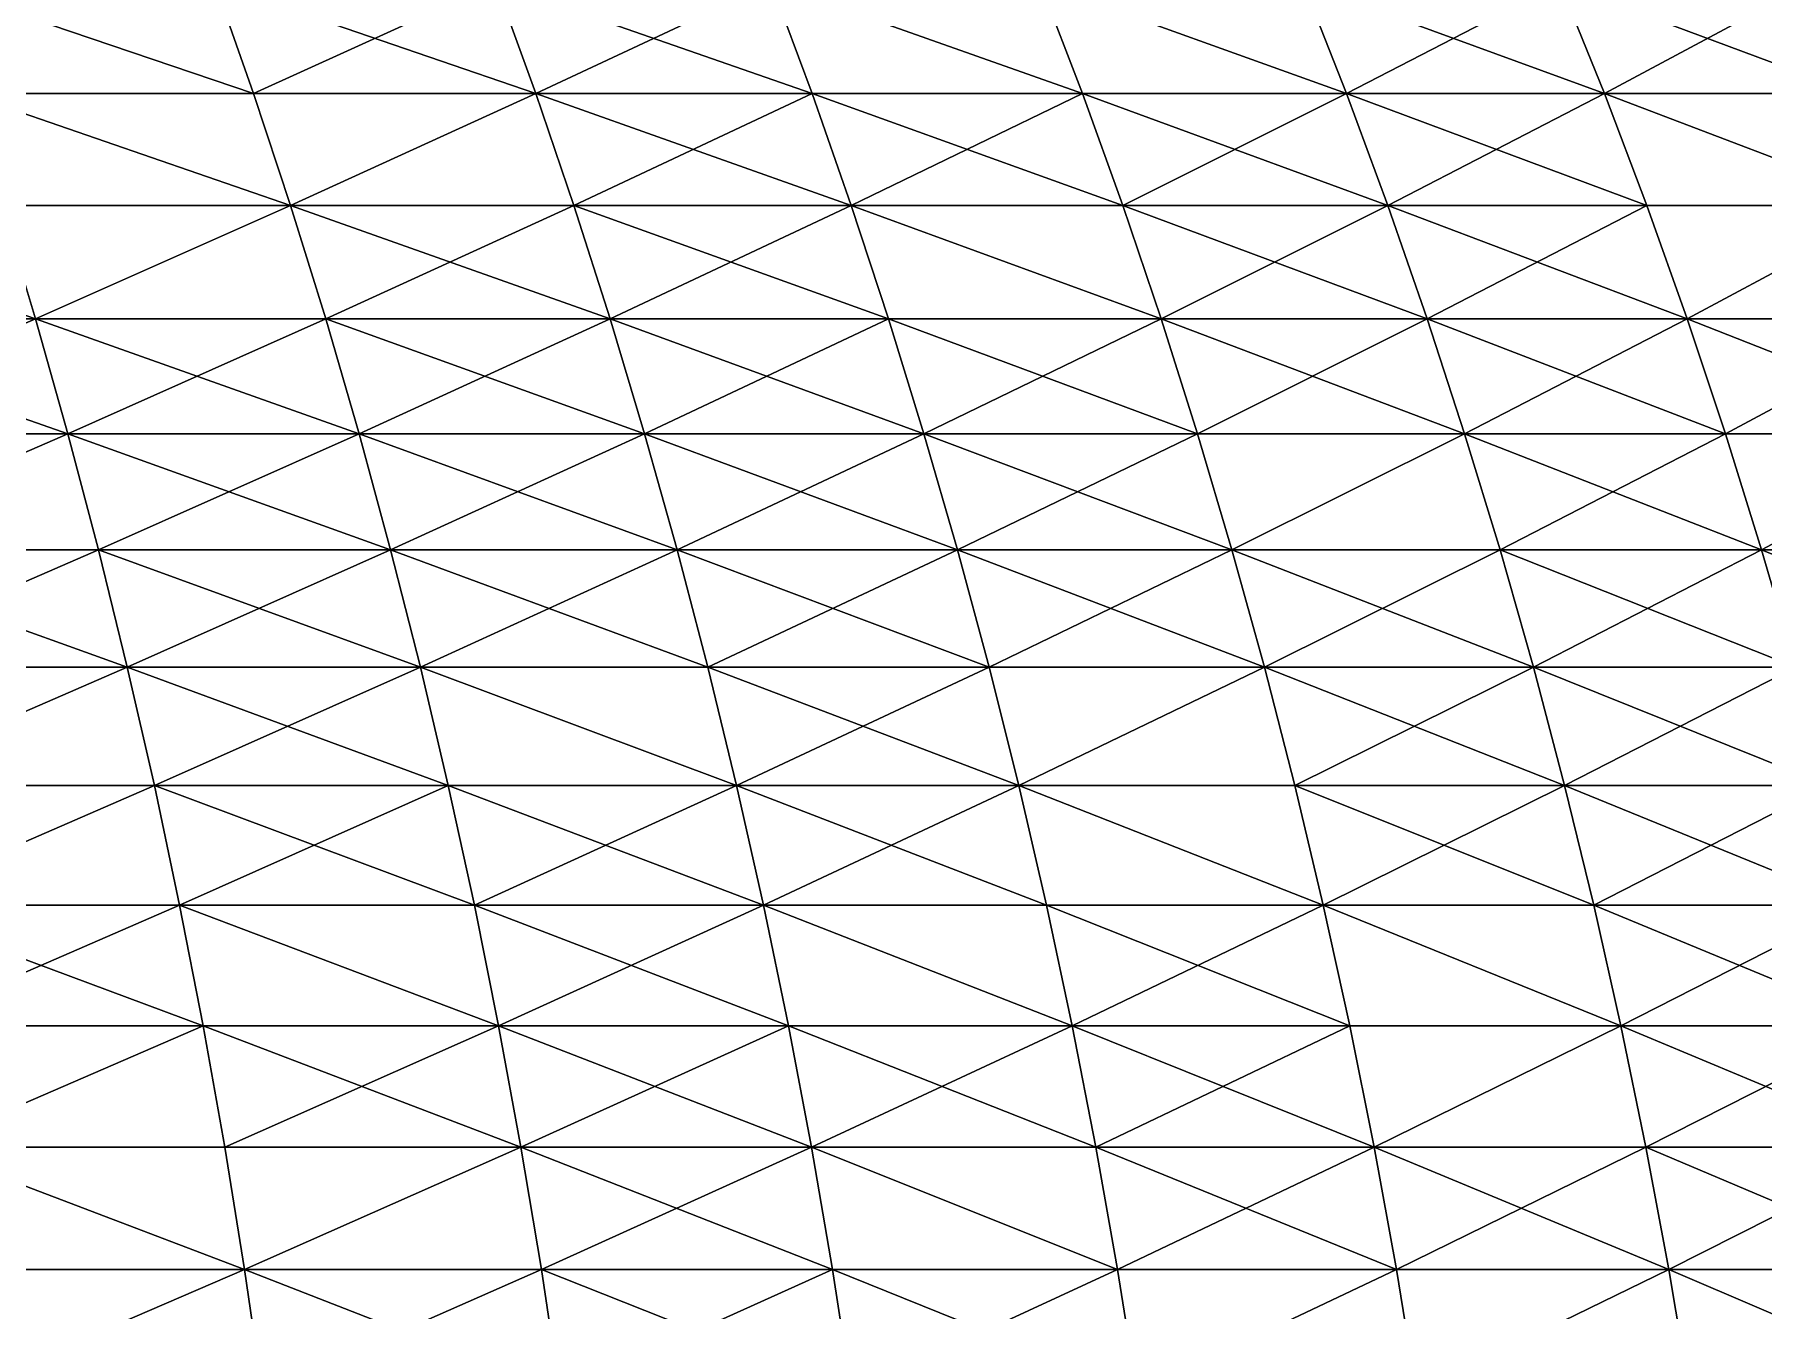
# Model space of a CAD drawing. Header units: millimetres. Extents: x -3250 to 6200, y -3250 to 3250.
# Drawn here: x 5201.1 to 5473.4, y 191 to 391.9 of the extents above; entities that cross this region are included whole.
import ezdxf

# ---------------------------------------------------------------- set-up
doc = ezdxf.new("R2010")
doc.units = ezdxf.units.MM
doc.header["$MEASUREMENT"] = 0
doc.layers.add('MESH_3D', color=2, linetype='CONTINUOUS')

msp = doc.modelspace()

# ---------------------------------------------------------------- linework, layer by layer
at = {"layer": 'MESH_3D'}
for points in [[(5184.42, 400, 972.32), (5235.63, 382.6, 999.77), (5190.31, 382.6, 964.54)], [(5184.42, 400, 972.32), (5229.55, 400, 1007.4), (5235.63, 382.6, 999.77)], [(5235.63, 382.6, 25700.23), (5184.42, 400, 25727.68), (5190.31, 382.6, 25735.46)], [(5229.55, 400, 25692.6), (5184.42, 400, 25727.68), (5235.63, 382.6, 25700.23)], [(5229.55, 400, 1007.4), (5280.07, 382.6, 1036.12), (5235.63, 382.6, 999.77)], [(5229.55, 400, 1007.4), (5273.8, 400, 1043.6), (5280.07, 382.6, 1036.12)], [(5273.8, 400, 25656.4), (5229.55, 400, 25692.6), (5235.63, 382.6, 25700.23)], [(5273.8, 400, 25656.4), (5235.63, 382.6, 25700.23), (5280.07, 382.6, 25663.88)], [(5273.8, 400, 1043.6), (5323.58, 382.6, 1073.57), (5280.07, 382.6, 1036.12)], [(5273.8, 400, 1043.6), (5317.13, 400, 1080.89), (5323.58, 382.6, 1073.57)], [(5317.13, 400, 25619.11), (5273.8, 400, 25656.4), (5280.07, 382.6, 25663.88)], [(5317.13, 400, 25619.11), (5280.07, 382.6, 25663.88), (5323.58, 382.6, 25626.43)], [(5317.13, 400, 1080.89), (5359.51, 400, 1119.24), (5366.15, 382.6, 1112.09)], [(5317.13, 400, 1080.89), (5366.15, 382.6, 1112.09), (5323.58, 382.6, 1073.57)], [(5366.15, 382.6, 25587.91), (5317.13, 400, 25619.11), (5323.58, 382.6, 25626.43)], [(5359.51, 400, 25580.76), (5317.13, 400, 25619.11), (5366.15, 382.6, 25587.91)], [(5359.51, 400, 1119.24), (5407.74, 382.6, 1151.66), (5366.15, 382.6, 1112.09)], [(5359.51, 400, 1119.24), (5400.93, 400, 1158.65), (5407.74, 382.6, 1151.66)], [(5407.74, 382.6, 25548.34), (5359.51, 400, 25580.76), (5366.15, 382.6, 25587.91)], [(5400.93, 400, 25541.35), (5359.51, 400, 25580.76), (5407.74, 382.6, 25548.34)], [(5400.93, 400, 1158.65), (5441.35, 400, 1199.07), (5448.34, 382.6, 1192.26)], [(5400.93, 400, 1158.65), (5448.34, 382.6, 1192.26), (5407.74, 382.6, 1151.66)], [(5441.35, 400, 25500.93), (5400.93, 400, 25541.35), (5407.74, 382.6, 25548.34)], [(5441.35, 400, 25500.93), (5407.74, 382.6, 25548.34), (5448.34, 382.6, 25507.74)], [(5441.35, 400, 1199.07), (5480.76, 400, 1240.49), (5448.34, 382.6, 1192.26)], [(5487.91, 382.6, 25466.15), (5441.35, 400, 25500.93), (5448.34, 382.6, 25507.74)], [(5480.76, 400, 25459.51), (5441.35, 400, 25500.93), (5487.91, 382.6, 25466.15)], [(5448.34, 382.6, 1192.26), (5480.76, 400, 1240.49), (5487.91, 382.6, 1233.85)], [(5190.31, 382.6, 964.54), (5235.63, 382.6, 999.77), (5241.44, 364.97, 992.49)], [(5190.31, 382.6, 964.54), (5241.44, 364.97, 992.49), (5195.93, 364.97, 957.11)], [(5241.44, 364.97, 25707.51), (5190.31, 382.6, 25735.46), (5195.93, 364.97, 25742.89)], [(5235.63, 382.6, 25700.23), (5190.31, 382.6, 25735.46), (5241.44, 364.97, 25707.51)], [(5235.63, 382.6, 999.77), (5280.07, 382.6, 1036.12), (5241.44, 364.97, 992.49)], [(5280.07, 382.6, 25663.88), (5235.63, 382.6, 25700.23), (5241.44, 364.97, 25707.51)], [(5241.44, 364.97, 992.49), (5280.07, 382.6, 1036.12), (5286.06, 364.97, 1028.98)], [(5280.07, 382.6, 25663.88), (5241.44, 364.97, 25707.51), (5286.06, 364.97, 25671.02)], [(5280.07, 382.6, 1036.12), (5329.75, 364.97, 1066.58), (5286.06, 364.97, 1028.98)], [(5280.07, 382.6, 1036.12), (5323.58, 382.6, 1073.57), (5329.75, 364.97, 1066.58)], [(5323.58, 382.6, 25626.43), (5280.07, 382.6, 25663.88), (5286.06, 364.97, 25671.02)], [(5323.58, 382.6, 25626.43), (5286.06, 364.97, 25671.02), (5329.75, 364.97, 25633.42)], [(5323.58, 382.6, 1073.57), (5366.15, 382.6, 1112.09), (5329.75, 364.97, 1066.58)], [(5372.49, 364.97, 25594.74), (5323.58, 382.6, 25626.43), (5329.75, 364.97, 25633.42)], [(5366.15, 382.6, 25587.91), (5323.58, 382.6, 25626.43), (5372.49, 364.97, 25594.74)], [(5329.75, 364.97, 1066.58), (5366.15, 382.6, 1112.09), (5372.49, 364.97, 1105.26)], [(5366.15, 382.6, 1112.09), (5407.74, 382.6, 1151.66), (5372.49, 364.97, 1105.26)], [(5414.25, 364.97, 25555.01), (5366.15, 382.6, 25587.91), (5372.49, 364.97, 25594.74)], [(5407.74, 382.6, 25548.34), (5366.15, 382.6, 25587.91), (5414.25, 364.97, 25555.01)], [(5372.49, 364.97, 1105.26), (5407.74, 382.6, 1151.66), (5414.25, 364.97, 1144.99)], [(5407.74, 382.6, 1151.66), (5455.01, 364.97, 1185.75), (5414.25, 364.97, 1144.99)], [(5407.74, 382.6, 1151.66), (5448.34, 382.6, 1192.26), (5455.01, 364.97, 1185.75)], [(5448.34, 382.6, 25507.74), (5407.74, 382.6, 25548.34), (5414.25, 364.97, 25555.01)], [(5448.34, 382.6, 25507.74), (5414.25, 364.97, 25555.01), (5455.01, 364.97, 25514.25)], [(5448.34, 382.6, 1192.26), (5494.74, 364.97, 1227.51), (5455.01, 364.97, 1185.75)], [(5448.34, 382.6, 1192.26), (5487.91, 382.6, 1233.85), (5494.74, 364.97, 1227.51)], [(5494.74, 364.97, 25472.49), (5448.34, 382.6, 25507.74), (5455.01, 364.97, 25514.25)], [(5487.91, 382.6, 25466.15), (5448.34, 382.6, 25507.74), (5494.74, 364.97, 25472.49)], [(5149.56, 364.97, 922.88), (5201.29, 347.11, 950.03), (5154.74, 347.11, 915.67)], [(5149.56, 364.97, 922.88), (5195.93, 364.97, 957.11), (5201.29, 347.11, 950.03)], [(5195.93, 364.97, 25742.89), (5154.74, 347.11, 25784.33), (5201.29, 347.11, 25749.97)], [(5195.93, 364.97, 957.11), (5241.44, 364.97, 992.49), (5201.29, 347.11, 950.03)], [(5241.44, 364.97, 25707.51), (5195.93, 364.97, 25742.89), (5201.29, 347.11, 25749.97)], [(5201.29, 347.11, 950.03), (5241.44, 364.97, 992.49), (5246.98, 347.11, 985.54)], [(5241.44, 364.97, 25707.51), (5201.29, 347.11, 25749.97), (5246.98, 347.11, 25714.46)], [(5241.44, 364.97, 992.49), (5286.06, 364.97, 1028.98), (5291.77, 347.11, 1022.18)], [(5241.44, 364.97, 992.49), (5291.77, 347.11, 1022.18), (5246.98, 347.11, 985.54)], [(5286.06, 364.97, 25671.02), (5241.44, 364.97, 25707.51), (5246.98, 347.11, 25714.46)], [(5286.06, 364.97, 25671.02), (5246.98, 347.11, 25714.46), (5291.77, 347.11, 25677.82)], [(5286.06, 364.97, 1028.98), (5335.62, 347.11, 1059.93), (5291.77, 347.11, 1022.18)], [(5286.06, 364.97, 1028.98), (5329.75, 364.97, 1066.58), (5335.62, 347.11, 1059.93)], [(5329.75, 364.97, 25633.42), (5286.06, 364.97, 25671.02), (5291.77, 347.11, 25677.82)], [(5329.75, 364.97, 25633.42), (5291.77, 347.11, 25677.82), (5335.62, 347.11, 25640.07)], [(5329.75, 364.97, 1066.58), (5372.49, 364.97, 1105.26), (5378.53, 347.11, 1098.75)], [(5329.75, 364.97, 1066.58), (5378.53, 347.11, 1098.75), (5335.62, 347.11, 1059.93)], [(5378.53, 347.11, 25601.25), (5329.75, 364.97, 25633.42), (5335.62, 347.11, 25640.07)], [(5372.49, 364.97, 25594.74), (5329.75, 364.97, 25633.42), (5378.53, 347.11, 25601.25)], [(5372.49, 364.97, 1105.26), (5414.25, 364.97, 1144.99), (5420.45, 347.11, 1138.63)], [(5372.49, 364.97, 1105.26), (5420.45, 347.11, 1138.63), (5378.53, 347.11, 1098.75)], [(5414.25, 364.97, 25555.01), (5372.49, 364.97, 25594.74), (5378.53, 347.11, 25601.25)], [(5414.25, 364.97, 25555.01), (5378.53, 347.11, 25601.25), (5420.45, 347.11, 25561.37)], [(5414.25, 364.97, 1144.99), (5461.37, 347.11, 1179.55), (5420.45, 347.11, 1138.63)], [(5414.25, 364.97, 1144.99), (5455.01, 364.97, 1185.75), (5461.37, 347.11, 1179.55)], [(5455.01, 364.97, 25514.25), (5414.25, 364.97, 25555.01), (5420.45, 347.11, 25561.37)], [(5455.01, 364.97, 25514.25), (5420.45, 347.11, 25561.37), (5461.37, 347.11, 25520.45)], [(5455.01, 364.97, 1185.75), (5494.74, 364.97, 1227.51), (5461.37, 347.11, 1179.55)], [(5494.74, 364.97, 25472.49), (5455.01, 364.97, 25514.25), (5461.37, 347.11, 25520.45)], [(5461.37, 347.11, 1179.55), (5494.74, 364.97, 1227.51), (5501.25, 347.11, 1221.47)], [(5494.74, 364.97, 25472.49), (5461.37, 347.11, 25520.45), (5501.25, 347.11, 25478.53)], [(5154.74, 347.11, 915.67), (5206.38, 329.03, 943.32), (5159.66, 329.03, 908.83)], [(5154.74, 347.11, 915.67), (5201.29, 347.11, 950.03), (5206.38, 329.03, 943.32)], [(5201.29, 347.11, 25749.97), (5154.74, 347.11, 25784.33), (5159.66, 329.03, 25791.17)], [(5201.29, 347.11, 25749.97), (5159.66, 329.03, 25791.17), (5206.38, 329.03, 25756.68)], [(5201.29, 347.11, 950.03), (5246.98, 347.11, 985.54), (5252.24, 329.03, 978.95)], [(5201.29, 347.11, 950.03), (5252.24, 329.03, 978.95), (5206.38, 329.03, 943.32)], [(5246.98, 347.11, 25714.46), (5201.29, 347.11, 25749.97), (5206.38, 329.03, 25756.68)], [(5246.98, 347.11, 25714.46), (5206.38, 329.03, 25756.68), (5252.24, 329.03, 25721.05)], [(5246.98, 347.11, 985.54), (5297.18, 329.03, 1015.73), (5252.24, 329.03, 978.95)], [(5246.98, 347.11, 985.54), (5291.77, 347.11, 1022.18), (5297.18, 329.03, 1015.73)], [(5291.77, 347.11, 25677.82), (5246.98, 347.11, 25714.46), (5252.24, 329.03, 25721.05)], [(5291.77, 347.11, 25677.82), (5252.24, 329.03, 25721.05), (5297.18, 329.03, 25684.27)], [(5291.77, 347.11, 1022.18), (5341.2, 329.03, 1053.61), (5297.18, 329.03, 1015.73)], [(5291.77, 347.11, 1022.18), (5335.62, 347.11, 1059.93), (5341.2, 329.03, 1053.61)], [(5335.62, 347.11, 25640.07), (5291.77, 347.11, 25677.82), (5297.18, 329.03, 25684.27)], [(5335.62, 347.11, 25640.07), (5297.18, 329.03, 25684.27), (5341.2, 329.03, 25646.39)], [(5335.62, 347.11, 1059.93), (5384.26, 329.03, 1092.57), (5341.2, 329.03, 1053.61)], [(5335.62, 347.11, 1059.93), (5378.53, 347.11, 1098.75), (5384.26, 329.03, 1092.57)], [(5378.53, 347.11, 25601.25), (5335.62, 347.11, 25640.07), (5341.2, 329.03, 25646.39)], [(5378.53, 347.11, 25601.25), (5341.2, 329.03, 25646.39), (5384.26, 329.03, 25607.43)], [(5378.53, 347.11, 1098.75), (5426.34, 329.03, 1132.6), (5384.26, 329.03, 1092.57)], [(5378.53, 347.11, 1098.75), (5420.45, 347.11, 1138.63), (5426.34, 329.03, 1132.6)], [(5420.45, 347.11, 25561.37), (5378.53, 347.11, 25601.25), (5384.26, 329.03, 25607.43)], [(5420.45, 347.11, 25561.37), (5384.26, 329.03, 25607.43), (5426.34, 329.03, 25567.4)], [(5420.45, 347.11, 1138.63), (5467.4, 329.03, 1173.66), (5426.34, 329.03, 1132.6)], [(5420.45, 347.11, 1138.63), (5461.37, 347.11, 1179.55), (5467.4, 329.03, 1173.66)], [(5461.37, 347.11, 25520.45), (5420.45, 347.11, 25561.37), (5426.34, 329.03, 25567.4)], [(5461.37, 347.11, 25520.45), (5426.34, 329.03, 25567.4), (5467.4, 329.03, 25526.34)], [(5461.37, 347.11, 1179.55), (5507.43, 329.03, 1215.74), (5467.4, 329.03, 1173.66)], [(5461.37, 347.11, 1179.55), (5501.25, 347.11, 1221.47), (5507.43, 329.03, 1215.74)], [(5501.25, 347.11, 25478.53), (5461.37, 347.11, 25520.45), (5467.4, 329.03, 25526.34)], [(5501.25, 347.11, 25478.53), (5467.4, 329.03, 25526.34), (5507.43, 329.03, 25484.26)], [(5159.66, 329.03, 908.83), (5206.38, 329.03, 943.32), (5164.31, 310.75, 902.35)], [(5206.38, 329.03, 25756.68), (5159.66, 329.03, 25791.17), (5164.31, 310.75, 25797.65)], [(5164.31, 310.75, 902.35), (5206.38, 329.03, 943.32), (5211.2, 310.75, 936.96)], [(5206.38, 329.03, 25756.68), (5164.31, 310.75, 25797.65), (5211.2, 310.75, 25763.04)], [(5206.38, 329.03, 943.32), (5257.21, 310.75, 972.72), (5211.2, 310.75, 936.96)], [(5206.38, 329.03, 943.32), (5252.24, 329.03, 978.95), (5257.21, 310.75, 972.72)], [(5252.24, 329.03, 25721.05), (5206.38, 329.03, 25756.68), (5211.2, 310.75, 25763.04)], [(5252.24, 329.03, 25721.05), (5211.2, 310.75, 25763.04), (5257.21, 310.75, 25727.28)], [(5252.24, 329.03, 978.95), (5302.31, 310.75, 1009.62), (5257.21, 310.75, 972.72)], [(5252.24, 329.03, 978.95), (5297.18, 329.03, 1015.73), (5302.31, 310.75, 1009.62)], [(5297.18, 329.03, 25684.27), (5252.24, 329.03, 25721.05), (5257.21, 310.75, 25727.28)], [(5297.18, 329.03, 25684.27), (5257.21, 310.75, 25727.28), (5302.31, 310.75, 25690.38)], [(5297.18, 329.03, 1015.73), (5346.48, 310.75, 1047.63), (5302.31, 310.75, 1009.62)], [(5297.18, 329.03, 1015.73), (5341.2, 329.03, 1053.61), (5346.48, 310.75, 1047.63)], [(5341.2, 329.03, 25646.39), (5297.18, 329.03, 25684.27), (5302.31, 310.75, 25690.38)], [(5341.2, 329.03, 25646.39), (5302.31, 310.75, 25690.38), (5346.48, 310.75, 25652.37)], [(5341.2, 329.03, 1053.61), (5384.26, 329.03, 1092.57), (5346.48, 310.75, 1047.63)], [(5389.69, 310.75, 25613.27), (5341.2, 329.03, 25646.39), (5346.48, 310.75, 25652.37)], [(5384.26, 329.03, 25607.43), (5341.2, 329.03, 25646.39), (5389.69, 310.75, 25613.27)], [(5346.48, 310.75, 1047.63), (5384.26, 329.03, 1092.57), (5389.69, 310.75, 1086.73)], [(5384.26, 329.03, 1092.57), (5426.34, 329.03, 1132.6), (5389.69, 310.75, 1086.73)], [(5426.34, 329.03, 25567.4), (5384.26, 329.03, 25607.43), (5389.69, 310.75, 25613.27)], [(5389.69, 310.75, 1086.73), (5426.34, 329.03, 1132.6), (5431.91, 310.75, 1126.89)], [(5426.34, 329.03, 25567.4), (5389.69, 310.75, 25613.27), (5431.91, 310.75, 25573.11)], [(5426.34, 329.03, 1132.6), (5473.11, 310.75, 1168.09), (5431.91, 310.75, 1126.89)], [(5426.34, 329.03, 1132.6), (5467.4, 329.03, 1173.66), (5473.11, 310.75, 1168.09)], [(5467.4, 329.03, 25526.34), (5426.34, 329.03, 25567.4), (5431.91, 310.75, 25573.11)], [(5467.4, 329.03, 25526.34), (5431.91, 310.75, 25573.11), (5473.11, 310.75, 25531.91)], [(5467.4, 329.03, 1173.66), (5507.43, 329.03, 1215.74), (5473.11, 310.75, 1168.09)], [(5507.43, 329.03, 25484.26), (5467.4, 329.03, 25526.34), (5473.11, 310.75, 25531.91)], [(5473.11, 310.75, 1168.09), (5507.43, 329.03, 1215.74), (5513.27, 310.75, 1210.31)], [(5507.43, 329.03, 25484.26), (5473.11, 310.75, 25531.91), (5513.27, 310.75, 25489.69)], [(5164.31, 310.75, 902.35), (5211.2, 310.75, 936.96), (5215.74, 292.27, 930.96)], [(5164.31, 310.75, 902.35), (5215.74, 292.27, 930.96), (5168.7, 292.27, 896.25)], [(5211.2, 310.75, 25763.04), (5164.31, 310.75, 25797.65), (5168.7, 292.27, 25803.75)], [(5211.2, 310.75, 25763.04), (5168.7, 292.27, 25803.75), (5215.74, 292.27, 25769.04)], [(5211.2, 310.75, 936.96), (5257.21, 310.75, 972.72), (5261.9, 292.27, 966.84)], [(5211.2, 310.75, 936.96), (5261.9, 292.27, 966.84), (5215.74, 292.27, 930.96)], [(5257.21, 310.75, 25727.28), (5211.2, 310.75, 25763.04), (5215.74, 292.27, 25769.04)], [(5257.21, 310.75, 25727.28), (5215.74, 292.27, 25769.04), (5261.9, 292.27, 25733.16)], [(5257.21, 310.75, 972.72), (5302.31, 310.75, 1009.62), (5307.14, 292.27, 1003.86)], [(5257.21, 310.75, 972.72), (5307.14, 292.27, 1003.86), (5261.9, 292.27, 966.84)], [(5302.31, 310.75, 25690.38), (5257.21, 310.75, 25727.28), (5261.9, 292.27, 25733.16)], [(5302.31, 310.75, 25690.38), (5261.9, 292.27, 25733.16), (5307.14, 292.27, 25696.14)], [(5302.31, 310.75, 1009.62), (5351.45, 292.27, 1041.99), (5307.14, 292.27, 1003.86)], [(5302.31, 310.75, 1009.62), (5346.48, 310.75, 1047.63), (5351.45, 292.27, 1041.99)], [(5346.48, 310.75, 25652.37), (5302.31, 310.75, 25690.38), (5307.14, 292.27, 25696.14)], [(5346.48, 310.75, 25652.37), (5307.14, 292.27, 25696.14), (5351.45, 292.27, 25658.01)], [(5346.48, 310.75, 1047.63), (5389.69, 310.75, 1086.73), (5394.8, 292.27, 1081.21)], [(5346.48, 310.75, 1047.63), (5394.8, 292.27, 1081.21), (5351.45, 292.27, 1041.99)], [(5389.69, 310.75, 25613.27), (5346.48, 310.75, 25652.37), (5351.45, 292.27, 25658.01)], [(5389.69, 310.75, 25613.27), (5351.45, 292.27, 25658.01), (5394.8, 292.27, 25618.79)], [(5389.69, 310.75, 1086.73), (5437.16, 292.27, 1121.51), (5394.8, 292.27, 1081.21)], [(5389.69, 310.75, 1086.73), (5431.91, 310.75, 1126.89), (5437.16, 292.27, 1121.51)], [(5431.91, 310.75, 25573.11), (5389.69, 310.75, 25613.27), (5394.8, 292.27, 25618.79)], [(5431.91, 310.75, 25573.11), (5394.8, 292.27, 25618.79), (5437.16, 292.27, 25578.49)], [(5431.91, 310.75, 1126.89), (5473.11, 310.75, 1168.09), (5478.49, 292.27, 1162.84)], [(5431.91, 310.75, 1126.89), (5478.49, 292.27, 1162.84), (5437.16, 292.27, 1121.51)], [(5473.11, 310.75, 25531.91), (5431.91, 310.75, 25573.11), (5437.16, 292.27, 25578.49)], [(5473.11, 310.75, 25531.91), (5437.16, 292.27, 25578.49), (5478.49, 292.27, 25537.16)], [(5473.11, 310.75, 1168.09), (5518.79, 292.27, 1205.2), (5478.49, 292.27, 1162.84)], [(5473.11, 310.75, 1168.09), (5513.27, 310.75, 1210.31), (5518.79, 292.27, 1205.2)], [(5513.27, 310.75, 25489.69), (5473.11, 310.75, 25531.91), (5478.49, 292.27, 25537.16)], [(5168.7, 292.27, 896.25), (5215.74, 292.27, 930.96), (5172.82, 273.62, 890.52)], [(5215.74, 292.27, 25769.04), (5168.7, 292.27, 25803.75), (5172.82, 273.62, 25809.48)], [(5172.82, 273.62, 890.52), (5215.74, 292.27, 930.96), (5220, 273.62, 925.34)], [(5215.74, 292.27, 25769.04), (5172.82, 273.62, 25809.48), (5220, 273.62, 25774.66)], [(5215.74, 292.27, 930.96), (5266.29, 273.62, 961.32), (5220, 273.62, 925.34)], [(5215.74, 292.27, 930.96), (5261.9, 292.27, 966.84), (5266.29, 273.62, 961.32)], [(5261.9, 292.27, 25733.16), (5215.74, 292.27, 25769.04), (5220, 273.62, 25774.66)], [(5261.9, 292.27, 25733.16), (5220, 273.62, 25774.66), (5266.29, 273.62, 25738.68)], [(5261.9, 292.27, 966.84), (5311.68, 273.62, 998.45), (5266.29, 273.62, 961.32)], [(5261.9, 292.27, 966.84), (5307.14, 292.27, 1003.86), (5311.68, 273.62, 998.45)], [(5311.68, 273.62, 25701.55), (5261.9, 292.27, 25733.16), (5266.29, 273.62, 25738.68)], [(5307.14, 292.27, 25696.14), (5261.9, 292.27, 25733.16), (5311.68, 273.62, 25701.55)], [(5307.14, 292.27, 1003.86), (5351.45, 292.27, 1041.99), (5356.12, 273.62, 1036.7)], [(5307.14, 292.27, 1003.86), (5356.12, 273.62, 1036.7), (5311.68, 273.62, 998.45)], [(5351.45, 292.27, 25658.01), (5307.14, 292.27, 25696.14), (5311.68, 273.62, 25701.55)], [(5351.45, 292.27, 25658.01), (5311.68, 273.62, 25701.55), (5356.12, 273.62, 25663.3)], [(5351.45, 292.27, 1041.99), (5394.8, 292.27, 1081.21), (5356.12, 273.62, 1036.7)], [(5394.8, 292.27, 25618.79), (5351.45, 292.27, 25658.01), (5356.12, 273.62, 25663.3)], [(5356.12, 273.62, 1036.7), (5394.8, 292.27, 1081.21), (5399.6, 273.62, 1076.04)], [(5394.8, 292.27, 25618.79), (5356.12, 273.62, 25663.3), (5399.6, 273.62, 25623.96)], [(5394.8, 292.27, 1081.21), (5442.08, 273.62, 1116.46), (5399.6, 273.62, 1076.04)], [(5394.8, 292.27, 1081.21), (5437.16, 292.27, 1121.51), (5442.08, 273.62, 1116.46)], [(5437.16, 292.27, 25578.49), (5394.8, 292.27, 25618.79), (5399.6, 273.62, 25623.96)], [(5437.16, 292.27, 25578.49), (5399.6, 273.62, 25623.96), (5442.08, 273.62, 25583.54)], [(5437.16, 292.27, 1121.51), (5478.49, 292.27, 1162.84), (5483.54, 273.62, 1157.92)], [(5437.16, 292.27, 1121.51), (5483.54, 273.62, 1157.92), (5442.08, 273.62, 1116.46)], [(5478.49, 292.27, 25537.16), (5437.16, 292.27, 25578.49), (5442.08, 273.62, 25583.54)], [(5478.49, 292.27, 25537.16), (5442.08, 273.62, 25583.54), (5483.54, 273.62, 25542.08)], [(5172.82, 273.62, 890.52), (5220, 273.62, 925.34), (5176.67, 254.79, 885.17)], [(5220, 273.62, 25774.66), (5172.82, 273.62, 25809.48), (5176.67, 254.79, 25814.83)], [(5176.67, 254.79, 885.17), (5220, 273.62, 925.34), (5223.98, 254.79, 920.09)], [(5220, 273.62, 25774.66), (5176.67, 254.79, 25814.83), (5223.98, 254.79, 25779.91)], [(5220, 273.62, 925.34), (5270.4, 254.79, 956.17), (5223.98, 254.79, 920.09)], [(5220, 273.62, 925.34), (5266.29, 273.62, 961.32), (5270.4, 254.79, 956.17)], [(5266.29, 273.62, 25738.68), (5220, 273.62, 25774.66), (5223.98, 254.79, 25779.91)], [(5266.29, 273.62, 25738.68), (5223.98, 254.79, 25779.91), (5270.4, 254.79, 25743.83)], [(5266.29, 273.62, 961.32), (5315.91, 254.79, 993.41), (5270.4, 254.79, 956.17)], [(5266.29, 273.62, 961.32), (5311.68, 273.62, 998.45), (5315.91, 254.79, 993.41)], [(5311.68, 273.62, 25701.55), (5266.29, 273.62, 25738.68), (5270.4, 254.79, 25743.83)], [(5311.68, 273.62, 25701.55), (5270.4, 254.79, 25743.83), (5315.91, 254.79, 25706.59)], [(5311.68, 273.62, 998.45), (5360.48, 254.79, 1031.76), (5315.91, 254.79, 993.41)], [(5311.68, 273.62, 998.45), (5356.12, 273.62, 1036.7), (5360.48, 254.79, 1031.76)], [(5356.12, 273.62, 25663.3), (5311.68, 273.62, 25701.55), (5315.91, 254.79, 25706.59)], [(5356.12, 273.62, 25663.3), (5315.91, 254.79, 25706.59), (5360.48, 254.79, 25668.24)], [(5356.12, 273.62, 1036.7), (5399.6, 273.62, 1076.04), (5404.08, 254.79, 1071.21)], [(5356.12, 273.62, 1036.7), (5404.08, 254.79, 1071.21), (5360.48, 254.79, 1031.76)], [(5404.08, 254.79, 25628.79), (5356.12, 273.62, 25663.3), (5360.48, 254.79, 25668.24)], [(5399.6, 273.62, 25623.96), (5356.12, 273.62, 25663.3), (5404.08, 254.79, 25628.79)], [(5399.6, 273.62, 1076.04), (5446.68, 254.79, 1111.74), (5404.08, 254.79, 1071.21)], [(5399.6, 273.62, 1076.04), (5442.08, 273.62, 1116.46), (5446.68, 254.79, 1111.74)], [(5442.08, 273.62, 25583.54), (5399.6, 273.62, 25623.96), (5404.08, 254.79, 25628.79)], [(5442.08, 273.62, 25583.54), (5404.08, 254.79, 25628.79), (5446.68, 254.79, 25588.26)], [(5442.08, 273.62, 1116.46), (5483.54, 273.62, 1157.92), (5488.26, 254.79, 1153.32)], [(5442.08, 273.62, 1116.46), (5488.26, 254.79, 1153.32), (5446.68, 254.79, 1111.74)], [(5483.54, 273.62, 25542.08), (5442.08, 273.62, 25583.54), (5446.68, 254.79, 25588.26)], [(5483.54, 273.62, 25542.08), (5446.68, 254.79, 25588.26), (5488.26, 254.79, 25546.68)], [(5176.67, 254.79, 885.17), (5227.67, 235.8, 915.21), (5180.24, 235.8, 880.21)], [(5176.67, 254.79, 885.17), (5223.98, 254.79, 920.09), (5227.67, 235.8, 915.21)], [(5223.98, 254.79, 25779.91), (5176.67, 254.79, 25814.83), (5180.24, 235.8, 25819.79)], [(5223.98, 254.79, 25779.91), (5180.24, 235.8, 25819.79), (5227.67, 235.8, 25784.79)], [(5223.98, 254.79, 920.09), (5274.22, 235.8, 951.39), (5227.67, 235.8, 915.21)], [(5223.98, 254.79, 920.09), (5270.4, 254.79, 956.17), (5274.22, 235.8, 951.39)], [(5274.22, 235.8, 25748.61), (5223.98, 254.79, 25779.91), (5227.67, 235.8, 25784.79)], [(5270.4, 254.79, 25743.83), (5223.98, 254.79, 25779.91), (5274.22, 235.8, 25748.61)], [(5270.4, 254.79, 956.17), (5319.84, 235.8, 988.72), (5274.22, 235.8, 951.39)], [(5270.4, 254.79, 956.17), (5315.91, 254.79, 993.41), (5319.84, 235.8, 988.72)], [(5315.91, 254.79, 25706.59), (5270.4, 254.79, 25743.83), (5274.22, 235.8, 25748.61)], [(5315.91, 254.79, 25706.59), (5274.22, 235.8, 25748.61), (5319.84, 235.8, 25711.28)], [(5315.91, 254.79, 993.41), (5360.48, 254.79, 1031.76), (5364.53, 235.8, 1027.17)], [(5315.91, 254.79, 993.41), (5364.53, 235.8, 1027.17), (5319.84, 235.8, 988.72)], [(5364.53, 235.8, 25672.83), (5315.91, 254.79, 25706.59), (5319.84, 235.8, 25711.28)], [(5360.48, 254.79, 25668.24), (5315.91, 254.79, 25706.59), (5364.53, 235.8, 25672.83)], [(5360.48, 254.79, 1031.76), (5404.08, 254.79, 1071.21), (5408.24, 235.8, 1066.73)], [(5360.48, 254.79, 1031.76), (5408.24, 235.8, 1066.73), (5364.53, 235.8, 1027.17)], [(5404.08, 254.79, 25628.79), (5360.48, 254.79, 25668.24), (5364.53, 235.8, 25672.83)], [(5404.08, 254.79, 25628.79), (5364.53, 235.8, 25672.83), (5408.24, 235.8, 25633.27)], [(5404.08, 254.79, 1071.21), (5450.95, 235.8, 1107.36), (5408.24, 235.8, 1066.73)], [(5404.08, 254.79, 1071.21), (5446.68, 254.79, 1111.74), (5450.95, 235.8, 1107.36)], [(5450.95, 235.8, 25592.64), (5404.08, 254.79, 25628.79), (5408.24, 235.8, 25633.27)], [(5446.68, 254.79, 25588.26), (5404.08, 254.79, 25628.79), (5450.95, 235.8, 25592.64)], [(5446.68, 254.79, 1111.74), (5492.64, 235.8, 1149.05), (5450.95, 235.8, 1107.36)], [(5446.68, 254.79, 1111.74), (5488.26, 254.79, 1153.32), (5492.64, 235.8, 1149.05)], [(5488.26, 254.79, 25546.68), (5446.68, 254.79, 25588.26), (5450.95, 235.8, 25592.64)], [(5488.26, 254.79, 25546.68), (5450.95, 235.8, 25592.64), (5492.64, 235.8, 25550.95)], [(5180.24, 235.8, 880.21), (5227.67, 235.8, 915.21), (5183.53, 216.67, 875.63)], [(5227.67, 235.8, 25784.79), (5180.24, 235.8, 25819.79), (5183.53, 216.67, 25824.37)], [(5183.53, 216.67, 875.63), (5227.67, 235.8, 915.21), (5231.08, 216.67, 910.72)], [(5227.67, 235.8, 25784.79), (5183.53, 216.67, 25824.37), (5231.08, 216.67, 25789.28)], [(5227.67, 235.8, 915.21), (5274.22, 235.8, 951.39), (5277.73, 216.67, 946.98)], [(5227.67, 235.8, 915.21), (5277.73, 216.67, 946.98), (5231.08, 216.67, 910.72)], [(5274.22, 235.8, 25748.61), (5227.67, 235.8, 25784.79), (5231.08, 216.67, 25789.28)], [(5274.22, 235.8, 25748.61), (5231.08, 216.67, 25789.28), (5277.73, 216.67, 25753.02)], [(5274.22, 235.8, 951.39), (5319.84, 235.8, 988.72), (5323.47, 216.67, 984.4)], [(5274.22, 235.8, 951.39), (5323.47, 216.67, 984.4), (5277.73, 216.67, 946.98)], [(5319.84, 235.8, 25711.28), (5274.22, 235.8, 25748.61), (5277.73, 216.67, 25753.02)], [(5319.84, 235.8, 25711.28), (5277.73, 216.67, 25753.02), (5323.47, 216.67, 25715.6)], [(5319.84, 235.8, 988.72), (5368.26, 216.67, 1022.94), (5323.47, 216.67, 984.4)], [(5319.84, 235.8, 988.72), (5364.53, 235.8, 1027.17), (5368.26, 216.67, 1022.94)], [(5364.53, 235.8, 25672.83), (5319.84, 235.8, 25711.28), (5323.47, 216.67, 25715.6)], [(5364.53, 235.8, 25672.83), (5323.47, 216.67, 25715.6), (5368.26, 216.67, 25677.06)], [(5364.53, 235.8, 1027.17), (5408.24, 235.8, 1066.73), (5412.08, 216.67, 1062.59)], [(5364.53, 235.8, 1027.17), (5412.08, 216.67, 1062.59), (5368.26, 216.67, 1022.94)], [(5408.24, 235.8, 25633.27), (5364.53, 235.8, 25672.83), (5368.26, 216.67, 25677.06)], [(5408.24, 235.8, 25633.27), (5368.26, 216.67, 25677.06), (5412.08, 216.67, 25637.41)], [(5408.24, 235.8, 1066.73), (5450.95, 235.8, 1107.36), (5412.08, 216.67, 1062.59)], [(5450.95, 235.8, 25592.64), (5408.24, 235.8, 25633.27), (5412.08, 216.67, 25637.41)], [(5412.08, 216.67, 1062.59), (5450.95, 235.8, 1107.36), (5454.89, 216.67, 1103.32)], [(5450.95, 235.8, 25592.64), (5412.08, 216.67, 25637.41), (5454.89, 216.67, 25596.68)], [(5450.95, 235.8, 1107.36), (5496.68, 216.67, 1145.11), (5454.89, 216.67, 1103.32)], [(5450.95, 235.8, 1107.36), (5492.64, 235.8, 1149.05), (5496.68, 216.67, 1145.11)], [(5492.64, 235.8, 25550.95), (5450.95, 235.8, 25592.64), (5454.89, 216.67, 25596.68)], [(5492.64, 235.8, 25550.95), (5454.89, 216.67, 25596.68), (5496.68, 216.67, 25554.89)], [(5183.53, 216.67, 875.63), (5231.08, 216.67, 910.72), (5234.19, 197.41, 906.6)], [(5183.53, 216.67, 875.63), (5234.19, 197.41, 906.6), (5186.54, 197.41, 871.43)], [(5234.19, 197.41, 25793.4), (5183.53, 216.67, 25824.37), (5186.54, 197.41, 25828.57)], [(5231.08, 216.67, 25789.28), (5183.53, 216.67, 25824.37), (5234.19, 197.41, 25793.4)], [(5231.08, 216.67, 910.72), (5277.73, 216.67, 946.98), (5234.19, 197.41, 906.6)], [(5277.73, 216.67, 25753.02), (5231.08, 216.67, 25789.28), (5234.19, 197.41, 25793.4)], [(5234.19, 197.41, 906.6), (5277.73, 216.67, 946.98), (5280.95, 197.41, 942.95)], [(5277.73, 216.67, 25753.02), (5234.19, 197.41, 25793.4), (5280.95, 197.41, 25757.05)], [(5277.73, 216.67, 946.98), (5326.79, 197.41, 980.44), (5280.95, 197.41, 942.95)], [(5277.73, 216.67, 946.98), (5323.47, 216.67, 984.4), (5326.79, 197.41, 980.44)], [(5323.47, 216.67, 25715.6), (5277.73, 216.67, 25753.02), (5280.95, 197.41, 25757.05)], [(5323.47, 216.67, 25715.6), (5280.95, 197.41, 25757.05), (5326.79, 197.41, 25719.56)], [(5323.47, 216.67, 984.4), (5371.68, 197.41, 1019.07), (5326.79, 197.41, 980.44)], [(5323.47, 216.67, 984.4), (5368.26, 216.67, 1022.94), (5371.68, 197.41, 1019.07)], [(5371.68, 197.41, 25680.93), (5323.47, 216.67, 25715.6), (5326.79, 197.41, 25719.56)], [(5368.26, 216.67, 25677.06), (5323.47, 216.67, 25715.6), (5371.68, 197.41, 25680.93)], [(5368.26, 216.67, 1022.94), (5412.08, 216.67, 1062.59), (5415.59, 197.41, 1058.81)], [(5368.26, 216.67, 1022.94), (5415.59, 197.41, 1058.81), (5371.68, 197.41, 1019.07)], [(5412.08, 216.67, 25637.41), (5368.26, 216.67, 25677.06), (5371.68, 197.41, 25680.93)], [(5412.08, 216.67, 25637.41), (5371.68, 197.41, 25680.93), (5415.59, 197.41, 25641.19)], [(5412.08, 216.67, 1062.59), (5454.89, 216.67, 1103.32), (5415.59, 197.41, 1058.81)], [(5458.5, 197.41, 25600.37), (5412.08, 216.67, 25637.41), (5415.59, 197.41, 25641.19)], [(5454.89, 216.67, 25596.68), (5412.08, 216.67, 25637.41), (5458.5, 197.41, 25600.37)], [(5415.59, 197.41, 1058.81), (5454.89, 216.67, 1103.32), (5458.5, 197.41, 1099.63)], [(5454.89, 216.67, 1103.32), (5496.68, 216.67, 1145.11), (5500.37, 197.41, 1141.5)], [(5454.89, 216.67, 1103.32), (5500.37, 197.41, 1141.5), (5458.5, 197.41, 1099.63)], [(5496.68, 216.67, 25554.89), (5454.89, 216.67, 25596.68), (5458.5, 197.41, 25600.37)], [(5496.68, 216.67, 25554.89), (5458.5, 197.41, 25600.37), (5500.37, 197.41, 25558.5)], [(5186.54, 197.41, 871.43), (5234.19, 197.41, 906.6), (5189.28, 178.02, 867.63)], [(5234.19, 197.41, 25793.4), (5186.54, 197.41, 25828.57), (5189.28, 178.02, 25832.37)], [(5189.28, 178.02, 867.63), (5234.19, 197.41, 906.6), (5237.02, 178.02, 902.87)], [(5234.19, 197.41, 25793.4), (5189.28, 178.02, 25832.37), (5237.02, 178.02, 25797.13)], [(5234.19, 197.41, 906.6), (5283.87, 178.02, 939.29), (5237.02, 178.02, 902.87)], [(5234.19, 197.41, 906.6), (5280.95, 197.41, 942.95), (5283.87, 178.02, 939.29)], [(5280.95, 197.41, 25757.05), (5234.19, 197.41, 25793.4), (5237.02, 178.02, 25797.13)], [(5280.95, 197.41, 25757.05), (5237.02, 178.02, 25797.13), (5283.87, 178.02, 25760.71)], [(5280.95, 197.41, 942.95), (5326.79, 197.41, 980.44), (5329.8, 178.02, 976.86)], [(5280.95, 197.41, 942.95), (5329.8, 178.02, 976.86), (5283.87, 178.02, 939.29)], [(5326.79, 197.41, 25719.56), (5280.95, 197.41, 25757.05), (5283.87, 178.02, 25760.71)], [(5326.79, 197.41, 25719.56), (5283.87, 178.02, 25760.71), (5329.8, 178.02, 25723.14)], [(5326.79, 197.41, 980.44), (5374.77, 178.02, 1015.56), (5329.8, 178.02, 976.86)], [(5326.79, 197.41, 980.44), (5371.68, 197.41, 1019.07), (5374.77, 178.02, 1015.56)], [(5371.68, 197.41, 25680.93), (5326.79, 197.41, 25719.56), (5329.8, 178.02, 25723.14)], [(5371.68, 197.41, 25680.93), (5329.8, 178.02, 25723.14), (5374.77, 178.02, 25684.44)], [(5371.68, 197.41, 1019.07), (5415.59, 197.41, 1058.81), (5374.77, 178.02, 1015.56)], [(5415.59, 197.41, 25641.19), (5371.68, 197.41, 25680.93), (5374.77, 178.02, 25684.44)], [(5374.77, 178.02, 1015.56), (5415.59, 197.41, 1058.81), (5418.77, 178.02, 1055.38)], [(5415.59, 197.41, 25641.19), (5374.77, 178.02, 25684.44), (5418.77, 178.02, 25644.62)], [(5415.59, 197.41, 1058.81), (5458.5, 197.41, 1099.63), (5418.77, 178.02, 1055.38)], [(5458.5, 197.41, 25600.37), (5415.59, 197.41, 25641.19), (5418.77, 178.02, 25644.62)], [(5418.77, 178.02, 1055.38), (5458.5, 197.41, 1099.63), (5461.76, 178.02, 1096.28)], [(5458.5, 197.41, 25600.37), (5418.77, 178.02, 25644.62), (5461.76, 178.02, 25603.72)], [(5458.5, 197.41, 1099.63), (5500.37, 197.41, 1141.5), (5503.72, 178.02, 1138.24)], [(5458.5, 197.41, 1099.63), (5503.72, 178.02, 1138.24), (5461.76, 178.02, 1096.28)], [(5500.37, 197.41, 25558.5), (5458.5, 197.41, 25600.37), (5461.76, 178.02, 25603.72)], [(5500.37, 197.41, 25558.5), (5461.76, 178.02, 25603.72), (5503.72, 178.02, 25561.76)]]:
    msp.add_3dface(points, dxfattribs=at)

doc.saveas('drawing.dxf')
